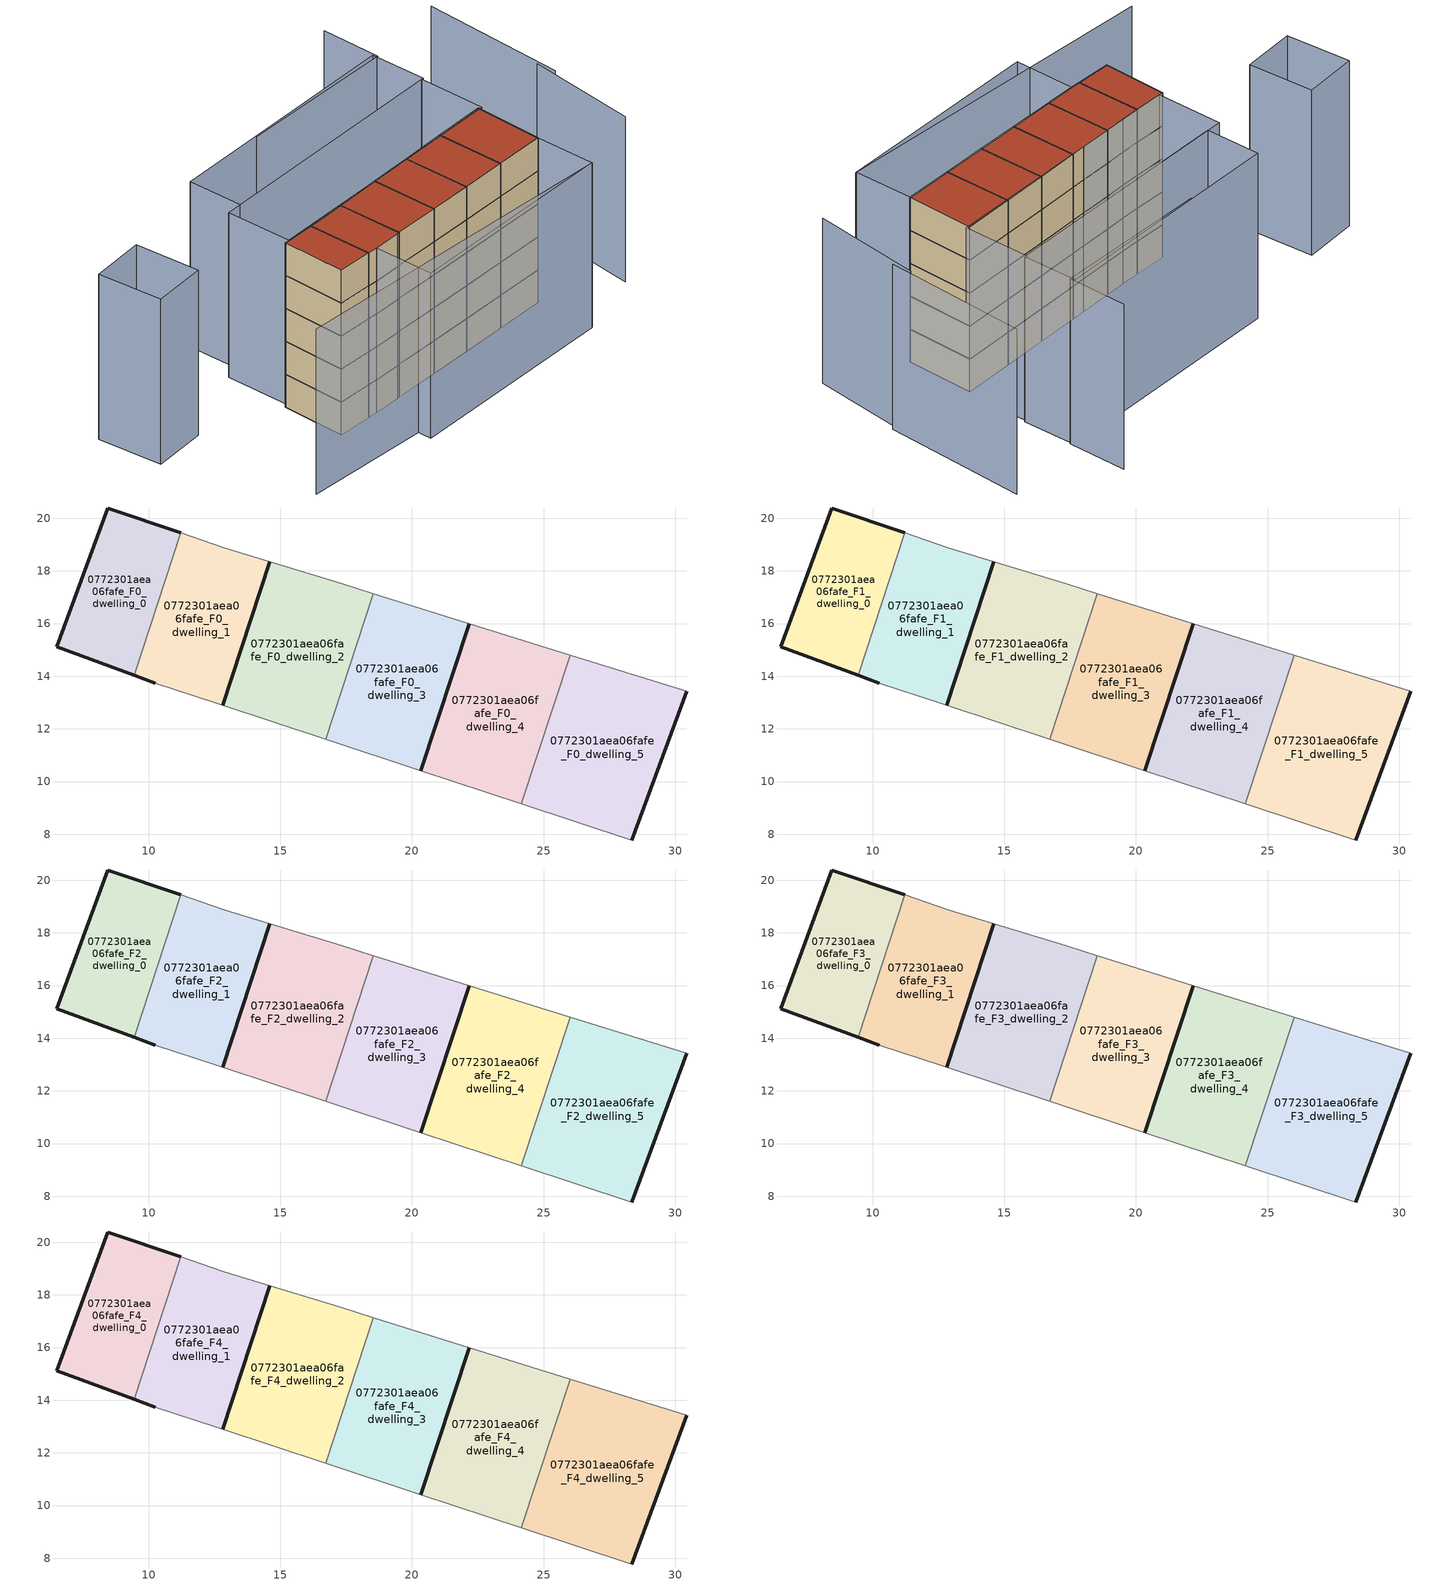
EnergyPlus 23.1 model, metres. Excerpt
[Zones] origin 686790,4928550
0772301aea06fafe_F0_dwelling_0
 floor ground (EU_floor_Construction): 9.45,14.03 11.23,19.44 8.45,20.38 6.52,15.11 z0
 wall outside (EU_wall_Construction): 9.45,14.03 6.52,15.11 8.45,20.38 11.23,19.44 z0:3
 wall to 0772301aea06fafe_F0_dwelling_1 (EU_wall_Construction): 11.23,19.44 9.45,14.03 z0:3
0772301aea06fafe_F0_dwelling_1
 floor ground (EU_floor_Construction): 12.81,12.9 14.6,18.35 12.86,18.88 11.23,19.44 9.45,14.03 10.26,13.73 12.6,12.96 z0
 wall outside (EU_wall_Construction): 10.26,13.73 9.45,14.03 / 14.6,18.35 12.81,12.9 z0:3
 wall adiabatic (EU_wall_Construction): 11.23,19.44 12.86,18.88 14.6,18.35 / 12.81,12.9 12.6,12.96 10.26,13.73 z0:3
0772301aea06fafe_F0_dwelling_2
 floor ground (EU_floor_Construction): 16.72,11.61 18.54,17.13 17.35,17.5 14.6,18.35 12.81,12.9 12.82,12.89 z0
 wall outside (EU_wall_Construction): 12.81,12.9 14.6,18.35 z0:3
 wall adiabatic (EU_wall_Construction): 14.6,18.35 17.35,17.5 18.54,17.13 / 16.72,11.61 12.82,12.89 12.81,12.9 z0:3
 wall to 0772301aea06fafe_F0_dwelling_3 (EU_wall_Construction): 18.54,17.13 16.72,11.61 z0:3
0772301aea06fafe_F0_dwelling_3
 floor ground (EU_floor_Construction): 20.34,10.42 22.17,16 18.54,17.13 16.72,11.61 z0
 wall outside (EU_wall_Construction): 22.17,16 20.34,10.42 z0:3
 wall adiabatic (EU_wall_Construction): 20.34,10.42 16.72,11.61 / 18.54,17.13 22.17,16 z0:3
0772301aea06fafe_F0_dwelling_4
 floor ground (EU_floor_Construction): 24.16,9.16 26.01,14.8 22.17,16 20.34,10.42 z0
 wall outside (EU_wall_Construction): 20.34,10.42 22.17,16 z0:3
 wall adiabatic (EU_wall_Construction): 24.16,9.16 20.34,10.42 / 22.17,16 26.01,14.8 z0:3
 wall to 0772301aea06fafe_F0_dwelling_5 (EU_wall_Construction): 26.01,14.8 24.16,9.16 z0:3
0772301aea06fafe_F0_dwelling_5
 floor ground (EU_floor_Construction): 28.35,7.78 30.43,13.42 26.01,14.8 24.16,9.16 z0
 wall outside (EU_wall_Construction): 30.43,13.42 28.35,7.78 z0:3
 wall adiabatic (EU_wall_Construction): 26.01,14.8 30.43,13.42 / 28.35,7.78 24.16,9.16 z0:3
0772301aea06fafe_F1_dwelling_0
 floor to 0772301aea06fafe_F0_dwelling_0 (EU_floor_Construction): 9.45,14.03 11.23,19.44 8.45,20.38 6.52,15.11 z3
 wall outside (EU_wall_Construction): 9.45,14.03 6.52,15.11 8.45,20.38 11.23,19.44 z3:6
 wall to 0772301aea06fafe_F1_dwelling_1 (EU_wall_Construction): 11.23,19.44 9.45,14.03 z3:6
0772301aea06fafe_F1_dwelling_1
 floor to 0772301aea06fafe_F0_dwelling_1 (EU_floor_Construction): 12.81,12.9 14.6,18.35 12.86,18.88 11.23,19.44 9.45,14.03 10.26,13.73 12.6,12.96 z3
 wall outside (EU_wall_Construction): 10.26,13.73 9.45,14.03 / 14.6,18.35 12.81,12.9 z3:6
 wall adiabatic (EU_wall_Construction): 11.23,19.44 12.86,18.88 14.6,18.35 / 12.81,12.9 12.6,12.96 10.26,13.73 z3:6
0772301aea06fafe_F1_dwelling_2
 floor to 0772301aea06fafe_F0_dwelling_2 (EU_floor_Construction): 16.72,11.61 18.54,17.13 17.35,17.5 14.6,18.35 12.81,12.9 12.82,12.89 z3
 wall outside (EU_wall_Construction): 12.81,12.9 14.6,18.35 z3:6
 wall adiabatic (EU_wall_Construction): 14.6,18.35 17.35,17.5 18.54,17.13 / 16.72,11.61 12.82,12.89 12.81,12.9 z3:6
 wall to 0772301aea06fafe_F1_dwelling_3 (EU_wall_Construction): 18.54,17.13 16.72,11.61 z3:6
0772301aea06fafe_F1_dwelling_3
 floor to 0772301aea06fafe_F0_dwelling_3 (EU_floor_Construction): 20.34,10.42 22.17,16 18.54,17.13 16.72,11.61 z3
 wall outside (EU_wall_Construction): 22.17,16 20.34,10.42 z3:6
 wall adiabatic (EU_wall_Construction): 20.34,10.42 16.72,11.61 / 18.54,17.13 22.17,16 z3:6
0772301aea06fafe_F1_dwelling_4
 floor to 0772301aea06fafe_F0_dwelling_4 (EU_floor_Construction): 24.15,9.16 26.01,14.8 22.17,16 20.34,10.42 z3
 wall outside (EU_wall_Construction): 20.34,10.42 22.17,16 z3:6
 wall adiabatic (EU_wall_Construction): 24.16,9.16 20.34,10.42 / 22.17,16 26.01,14.8 z3:6
 wall to 0772301aea06fafe_F1_dwelling_5 (EU_wall_Construction): 26.01,14.8 24.16,9.16 z3:6
0772301aea06fafe_F1_dwelling_5
 floor to 0772301aea06fafe_F0_dwelling_5 (EU_floor_Construction): 28.35,7.78 30.43,13.42 26.01,14.8 24.15,9.16 z3
 wall outside (EU_wall_Construction): 30.43,13.42 28.35,7.78 z3:6
 wall adiabatic (EU_wall_Construction): 26.01,14.8 30.43,13.42 / 28.35,7.78 24.16,9.16 z3:6
0772301aea06fafe_F2_dwelling_0
 floor to 0772301aea06fafe_F1_dwelling_0 (EU_floor_Construction): 9.45,14.03 11.23,19.44 8.45,20.38 6.52,15.11 z6
 wall outside (EU_wall_Construction): 9.45,14.03 6.52,15.11 8.45,20.38 11.23,19.44 z6:9
 wall to 0772301aea06fafe_F2_dwelling_1 (EU_wall_Construction): 11.23,19.44 9.45,14.03 z6:9
0772301aea06fafe_F2_dwelling_1
 floor to 0772301aea06fafe_F1_dwelling_1 (EU_floor_Construction): 12.81,12.9 14.6,18.35 12.86,18.88 11.23,19.44 9.45,14.03 10.26,13.73 12.6,12.96 z6
 wall outside (EU_wall_Construction): 10.26,13.73 9.45,14.03 / 14.6,18.35 12.81,12.9 z6:9
 wall adiabatic (EU_wall_Construction): 11.23,19.44 12.86,18.88 14.6,18.35 / 12.81,12.9 12.6,12.96 10.26,13.73 z6:9
0772301aea06fafe_F2_dwelling_2
 floor to 0772301aea06fafe_F1_dwelling_2 (EU_floor_Construction): 16.72,11.61 18.54,17.13 17.35,17.5 14.6,18.35 12.81,12.9 12.82,12.89 z6
 wall outside (EU_wall_Construction): 12.81,12.9 14.6,18.35 z6:9
 wall adiabatic (EU_wall_Construction): 14.6,18.35 17.35,17.5 18.54,17.13 / 16.72,11.61 12.82,12.89 12.81,12.9 z6:9
 wall to 0772301aea06fafe_F2_dwelling_3 (EU_wall_Construction): 18.54,17.13 16.72,11.61 z6:9
0772301aea06fafe_F2_dwelling_3
 floor to 0772301aea06fafe_F1_dwelling_3 (EU_floor_Construction): 20.34,10.42 22.17,16 18.54,17.13 16.72,11.61 z6
 wall outside (EU_wall_Construction): 22.17,16 20.34,10.42 z6:9
 wall adiabatic (EU_wall_Construction): 20.34,10.42 16.72,11.61 / 18.54,17.13 22.17,16 z6:9
0772301aea06fafe_F2_dwelling_4
 floor to 0772301aea06fafe_F1_dwelling_4 (EU_floor_Construction): 24.15,9.16 26.01,14.8 22.17,16 20.34,10.42 z6
 wall outside (EU_wall_Construction): 20.34,10.42 22.17,16 z6:9
 wall adiabatic (EU_wall_Construction): 24.16,9.16 20.34,10.42 / 22.17,16 26.01,14.8 z6:9
 wall to 0772301aea06fafe_F2_dwelling_5 (EU_wall_Construction): 26.01,14.8 24.16,9.16 z6:9
0772301aea06fafe_F2_dwelling_5
 floor to 0772301aea06fafe_F1_dwelling_5 (EU_floor_Construction): 28.35,7.78 30.43,13.42 26.01,14.8 24.15,9.16 z6
 wall outside (EU_wall_Construction): 30.43,13.42 28.35,7.78 z6:9
 wall adiabatic (EU_wall_Construction): 26.01,14.8 30.43,13.42 / 28.35,7.78 24.16,9.16 z6:9
0772301aea06fafe_F3_dwelling_0
 floor to 0772301aea06fafe_F2_dwelling_0 (EU_floor_Construction): 9.45,14.03 11.23,19.44 8.45,20.38 6.52,15.11 z9
 wall outside (EU_wall_Construction): 9.45,14.03 6.52,15.11 8.45,20.38 11.23,19.44 z9:12
 wall to 0772301aea06fafe_F3_dwelling_1 (EU_wall_Construction): 11.23,19.44 9.45,14.03 z9:12
0772301aea06fafe_F3_dwelling_1
 floor to 0772301aea06fafe_F2_dwelling_1 (EU_floor_Construction): 12.81,12.9 14.6,18.35 12.86,18.88 11.23,19.44 9.45,14.03 10.26,13.73 12.6,12.96 z9
 wall outside (EU_wall_Construction): 10.26,13.73 9.45,14.03 / 14.6,18.35 12.81,12.9 z9:12
 wall adiabatic (EU_wall_Construction): 11.23,19.44 12.86,18.88 14.6,18.35 / 12.81,12.9 12.6,12.96 10.26,13.73 z9:12
0772301aea06fafe_F3_dwelling_2
 floor to 0772301aea06fafe_F2_dwelling_2 (EU_floor_Construction): 16.72,11.61 18.54,17.13 17.35,17.5 14.6,18.35 12.81,12.9 12.82,12.89 z9
 wall outside (EU_wall_Construction): 12.81,12.9 14.6,18.35 z9:12
 wall adiabatic (EU_wall_Construction): 14.6,18.35 17.35,17.5 18.54,17.13 / 16.72,11.61 12.82,12.89 12.81,12.9 z9:12
 wall to 0772301aea06fafe_F3_dwelling_3 (EU_wall_Construction): 18.54,17.13 16.72,11.61 z9:12
0772301aea06fafe_F3_dwelling_3
 floor to 0772301aea06fafe_F2_dwelling_3 (EU_floor_Construction): 20.34,10.42 22.17,16 18.54,17.13 16.72,11.61 z9
 wall outside (EU_wall_Construction): 22.17,16 20.34,10.42 z9:12
 wall adiabatic (EU_wall_Construction): 20.34,10.42 16.72,11.61 / 18.54,17.13 22.17,16 z9:12
0772301aea06fafe_F3_dwelling_4
 floor to 0772301aea06fafe_F2_dwelling_4 (EU_floor_Construction): 24.15,9.16 26.01,14.8 22.17,16 20.34,10.42 z9
 wall outside (EU_wall_Construction): 20.34,10.42 22.17,16 z9:12
 wall adiabatic (EU_wall_Construction): 24.16,9.16 20.34,10.42 / 22.17,16 26.01,14.8 z9:12
 wall to 0772301aea06fafe_F3_dwelling_5 (EU_wall_Construction): 26.01,14.8 24.16,9.16 z9:12
0772301aea06fafe_F3_dwelling_5
 floor to 0772301aea06fafe_F2_dwelling_5 (EU_floor_Construction): 28.35,7.78 30.43,13.42 26.01,14.8 24.15,9.16 z9
 wall outside (EU_wall_Construction): 30.43,13.42 28.35,7.78 z9:12
 wall adiabatic (EU_wall_Construction): 26.01,14.8 30.43,13.42 / 28.35,7.78 24.16,9.16 z9:12
0772301aea06fafe_F4_dwelling_0
 floor to 0772301aea06fafe_F3_dwelling_0 (EU_floor_Construction): 9.45,14.03 11.23,19.44 8.45,20.38 6.52,15.11 z12
 wall outside (EU_wall_Construction): 9.45,14.03 6.52,15.11 8.45,20.38 11.23,19.44 z12:15
 wall to 0772301aea06fafe_F4_dwelling_1 (EU_wall_Construction): 11.23,19.44 9.45,14.03 z12:15
 roof outside (EU_roof_Construction): 11.23,19.44 9.45,14.03 6.52,15.11 8.45,20.38 z15
0772301aea06fafe_F4_dwelling_1
 floor to 0772301aea06fafe_F3_dwelling_1 (EU_floor_Construction): 12.81,12.9 14.6,18.35 12.86,18.88 11.23,19.44 9.45,14.03 10.26,13.73 12.6,12.96 z12
 wall outside (EU_wall_Construction): 10.26,13.73 9.45,14.03 / 14.6,18.35 12.81,12.9 z12:15
 wall adiabatic (EU_wall_Construction): 11.23,19.44 12.86,18.88 14.6,18.35 / 12.81,12.9 12.6,12.96 10.26,13.73 z12:15
 roof outside (EU_roof_Construction): 14.6,18.35 12.81,12.9 12.6,12.96 10.26,13.73 9.45,14.03 11.23,19.44 12.86,18.88 z15
0772301aea06fafe_F4_dwelling_2
 floor to 0772301aea06fafe_F3_dwelling_2 (EU_floor_Construction): 16.72,11.61 18.54,17.13 17.35,17.5 14.6,18.35 12.81,12.9 12.82,12.89 z12
 wall outside (EU_wall_Construction): 12.81,12.9 14.6,18.35 z12:15
 wall adiabatic (EU_wall_Construction): 14.6,18.35 17.35,17.5 18.54,17.13 / 16.72,11.61 12.82,12.89 12.81,12.9 z12:15
 wall to 0772301aea06fafe_F4_dwelling_3 (EU_wall_Construction): 18.54,17.13 16.72,11.61 z12:15
 roof outside (EU_roof_Construction): 18.54,17.13 16.72,11.61 12.82,12.89 12.81,12.9 14.6,18.35 17.35,17.5 z15
0772301aea06fafe_F4_dwelling_3
 floor to 0772301aea06fafe_F3_dwelling_3 (EU_floor_Construction): 20.34,10.42 22.17,16 18.54,17.13 16.72,11.61 z12
 wall outside (EU_wall_Construction): 22.17,16 20.34,10.42 z12:15
 wall adiabatic (EU_wall_Construction): 20.34,10.42 16.72,11.61 / 18.54,17.13 22.17,16 z12:15
 roof outside (EU_roof_Construction): 22.17,16 20.34,10.42 16.72,11.61 18.54,17.13 z15
0772301aea06fafe_F4_dwelling_4
 floor to 0772301aea06fafe_F3_dwelling_4 (EU_floor_Construction): 24.15,9.16 26.01,14.8 22.17,16 20.34,10.42 z12
 wall outside (EU_wall_Construction): 20.34,10.42 22.17,16 z12:15
 wall adiabatic (EU_wall_Construction): 24.16,9.16 20.34,10.42 / 22.17,16 26.01,14.8 z12:15
 wall to 0772301aea06fafe_F4_dwelling_5 (EU_wall_Construction): 26.01,14.8 24.16,9.16 z12:15
 roof outside (EU_roof_Construction): 26.01,14.8 24.16,9.16 20.34,10.42 22.17,16 z15
0772301aea06fafe_F4_dwelling_5
 floor to 0772301aea06fafe_F3_dwelling_5 (EU_floor_Construction): 28.35,7.78 30.43,13.42 26.01,14.8 24.15,9.16 z12
 wall outside (EU_wall_Construction): 30.43,13.42 28.35,7.78 z12:15
 wall adiabatic (EU_wall_Construction): 26.01,14.8 30.43,13.42 / 28.35,7.78 24.16,9.16 z12:15
 roof outside (EU_roof_Construction): 30.43,13.42 28.35,7.78 24.16,9.16 26.01,14.8 z15
shading: 33.3,2.71 37.51,11.43 / 37.12,9.84 41.77,21.65 / 35.79,27.93 34.09,22.95 / 34.09,22.95 20.76,27.49 / -1.45,14.04 26.75,2.81 / 10.26,13.73 28.35,7.8 / 28.35,7.8 26.71,2.8 / 26.71,2.8 8.62,8.74 / 8.62,8.74 10.26,13.73 / 10.61,25.8 32.4,18.76 / 32.4,18.76 30.61,13.22 / 30.61,13.22 8.82,20.26 / 8.82,20.26 10.61,25.8 / 32.59,18.7 11.9,25.35 / 11.9,25.35 13.39,29.99 / 13.39,29.99 34.08,23.33 / 34.08,23.33 32.59,18.7 / -2.01,26.36 -0.57,31.89 / -0.57,31.89 4.07,30.69 / 4.07,30.69 2.64,25.15 / 2.64,25.15 -2.01,26.36 z0:15
[Building]
EU S2 Campaign: North Axis=0; Terrain=City; Solar Distribution=FullExterior
[Site:Location]
Bologna: Latitude=44.5; Longitude=11.25; Time Zone=1; Elevation=37
[SizingPeriod:WeatherFileDays]
AnnualSizingPeriod: Begin Month=1; Begin Day of Month=1; End Month=12; End Day of Month=31; Day of Week for Start Day=Monday; Use Weather File Daylight Saving Period=No; Use Weather File Rain and Snow Indicators=No
[MATERIAL]
EU_InternalMass_Material: Roughness=MediumRough; Thickness=0.1; Conductivity=1; Density=1800; Specific Heat=900; Thermal Absorptance=0.9; Solar Absorptance=0.7; Visible Absorptance=0.7
[MATERIAL:NOMASS] Roughness=MediumRough; Thermal Absorptance=0.9; Solar Absorptance=0.7; Visible Absorptance=0.7
Name | Thermal Resistance
EU_wall_NoMass | 0.779417
EU_roof_NoMass | 0.435466
EU_floor_NoMass | 0.588222
[CONSTRUCTION]
EU_wall_Construction: EU_wall_NoMass
EU_roof_Construction: EU_roof_NoMass
EU_floor_Construction: EU_floor_NoMass
EU_InternalMass_Construction: EU_InternalMass_Material
[ZONE] Type=1; Multiplier=1; Ceiling Height=autocalculate; Floor Area=autocalculate; Part of Total Floor Area=Yes
Name | Volume
0772301aea06fafe_F0_dwelling_0 | 51.3538
0772301aea06fafe_F1_dwelling_0; 0772301aea06fafe_F2_dwelling_0; 0772301aea06fafe_F3_dwelling_0; 0772301aea06fafe_F4_dwelling_0 | 51.3545
0772301aea06fafe_F0_dwelling_1 | 60.8489
0772301aea06fafe_F1_dwelling_1; 0772301aea06fafe_F2_dwelling_1; 0772301aea06fafe_F3_dwelling_1; 0772301aea06fafe_F4_dwelling_1 | 60.8481
0772301aea06fafe_F0_dwelling_2 | 71.3225
0772301aea06fafe_F1_dwelling_2; 0772301aea06fafe_F2_dwelling_2; 0772301aea06fafe_F3_dwelling_2; 0772301aea06fafe_F4_dwelling_2 | 71.3232
0772301aea06fafe_F0_dwelling_3; 0772301aea06fafe_F1_dwelling_3; 0772301aea06fafe_F2_dwelling_3; 0772301aea06fafe_F3_dwelling_3; 0772301aea06fafe_F4_dwelling_3 | 66.7566
0772301aea06fafe_F0_dwelling_4 | 71.1885
0772301aea06fafe_F1_dwelling_4; 0772301aea06fafe_F2_dwelling_4; 0772301aea06fafe_F3_dwelling_4; 0772301aea06fafe_F4_dwelling_4 | 71.1907
0772301aea06fafe_F0_dwelling_5; 0772301aea06fafe_F1_dwelling_5; 0772301aea06fafe_F2_dwelling_5; 0772301aea06fafe_F3_dwelling_5; 0772301aea06fafe_F4_dwelling_5 | 80.959
[INTERNALMASS] Construction=EU_InternalMass_Construction
Name | Zone or ZoneList | Surface Area
0772301aea06fafe_F0_dwelling_0_EU_InternalMass | 0772301aea06fafe_F0_dwelling_0 | 17.1181
0772301aea06fafe_F0_dwelling_1_EU_InternalMass | 0772301aea06fafe_F0_dwelling_1 | 20.2828
0772301aea06fafe_F0_dwelling_2_EU_InternalMass | 0772301aea06fafe_F0_dwelling_2 | 23.7741
0772301aea06fafe_F0_dwelling_3_EU_InternalMass | 0772301aea06fafe_F0_dwelling_3 | 22.2522
0772301aea06fafe_F0_dwelling_4_EU_InternalMass | 0772301aea06fafe_F0_dwelling_4 | 23.73
0772301aea06fafe_F0_dwelling_5_EU_InternalMass | 0772301aea06fafe_F0_dwelling_5 | 26.9863
0772301aea06fafe_F1_dwelling_0_EU_InternalMass | 0772301aea06fafe_F1_dwelling_0 | 17.1181
0772301aea06fafe_F1_dwelling_1_EU_InternalMass | 0772301aea06fafe_F1_dwelling_1 | 20.2828
0772301aea06fafe_F1_dwelling_2_EU_InternalMass | 0772301aea06fafe_F1_dwelling_2 | 23.7741
0772301aea06fafe_F1_dwelling_3_EU_InternalMass | 0772301aea06fafe_F1_dwelling_3 | 22.2522
0772301aea06fafe_F1_dwelling_4_EU_InternalMass | 0772301aea06fafe_F1_dwelling_4 | 23.73
0772301aea06fafe_F1_dwelling_5_EU_InternalMass | 0772301aea06fafe_F1_dwelling_5 | 26.9863
0772301aea06fafe_F2_dwelling_0_EU_InternalMass | 0772301aea06fafe_F2_dwelling_0 | 17.1181
0772301aea06fafe_F2_dwelling_1_EU_InternalMass | 0772301aea06fafe_F2_dwelling_1 | 20.2828
0772301aea06fafe_F2_dwelling_2_EU_InternalMass | 0772301aea06fafe_F2_dwelling_2 | 23.7741
0772301aea06fafe_F2_dwelling_3_EU_InternalMass | 0772301aea06fafe_F2_dwelling_3 | 22.2522
0772301aea06fafe_F2_dwelling_4_EU_InternalMass | 0772301aea06fafe_F2_dwelling_4 | 23.73
0772301aea06fafe_F2_dwelling_5_EU_InternalMass | 0772301aea06fafe_F2_dwelling_5 | 26.9863
0772301aea06fafe_F3_dwelling_0_EU_InternalMass | 0772301aea06fafe_F3_dwelling_0 | 17.1181
0772301aea06fafe_F3_dwelling_1_EU_InternalMass | 0772301aea06fafe_F3_dwelling_1 | 20.2828
0772301aea06fafe_F3_dwelling_2_EU_InternalMass | 0772301aea06fafe_F3_dwelling_2 | 23.7741
0772301aea06fafe_F3_dwelling_3_EU_InternalMass | 0772301aea06fafe_F3_dwelling_3 | 22.2522
0772301aea06fafe_F3_dwelling_4_EU_InternalMass | 0772301aea06fafe_F3_dwelling_4 | 23.73
0772301aea06fafe_F3_dwelling_5_EU_InternalMass | 0772301aea06fafe_F3_dwelling_5 | 26.9863
0772301aea06fafe_F4_dwelling_0_EU_InternalMass | 0772301aea06fafe_F4_dwelling_0 | 17.1181
0772301aea06fafe_F4_dwelling_1_EU_InternalMass | 0772301aea06fafe_F4_dwelling_1 | 20.2828
0772301aea06fafe_F4_dwelling_2_EU_InternalMass | 0772301aea06fafe_F4_dwelling_2 | 23.7741
0772301aea06fafe_F4_dwelling_3_EU_InternalMass | 0772301aea06fafe_F4_dwelling_3 | 22.2522
0772301aea06fafe_F4_dwelling_4_EU_InternalMass | 0772301aea06fafe_F4_dwelling_4 | 23.73
0772301aea06fafe_F4_dwelling_5_EU_InternalMass | 0772301aea06fafe_F4_dwelling_5 | 26.9863
[OTHEREQUIPMENT] Fuel Type=Electricity; Design Level Calculation Method=Watts/Area; Power per Zone Floor Area=1; Fraction Latent=0; Fraction Radiant=0; Fraction Lost=0; Carbon Dioxide Generation Rate=0; EndUse Subcategory=EU_Step8_InternalGains
Name | Zone or ZoneList or Space or SpaceList | Schedule
EU_Step8_InternalGain_0772301aea06fafe_F0_dwelling_0_f000 | 0772301aea06fafe_F0_dwelling_0 | EU_Step8_GainSchedule_0772301aea06fafe_F0_dwelling_0_f000
EU_Step8_InternalGain_0772301aea06fafe_F0_dwelling_1_f000 | 0772301aea06fafe_F0_dwelling_1 | EU_Step8_GainSchedule_0772301aea06fafe_F0_dwelling_1_f000
EU_Step8_InternalGain_0772301aea06fafe_F0_dwelling_2_f000 | 0772301aea06fafe_F0_dwelling_2 | EU_Step8_GainSchedule_0772301aea06fafe_F0_dwelling_2_f000
EU_Step8_InternalGain_0772301aea06fafe_F0_dwelling_3_f000 | 0772301aea06fafe_F0_dwelling_3 | EU_Step8_GainSchedule_0772301aea06fafe_F0_dwelling_3_f000
EU_Step8_InternalGain_0772301aea06fafe_F0_dwelling_4_f000 | 0772301aea06fafe_F0_dwelling_4 | EU_Step8_GainSchedule_0772301aea06fafe_F0_dwelling_4_f000
EU_Step8_InternalGain_0772301aea06fafe_F0_dwelling_5_f000 | 0772301aea06fafe_F0_dwelling_5 | EU_Step8_GainSchedule_0772301aea06fafe_F0_dwelling_5_f000
EU_Step8_InternalGain_0772301aea06fafe_F1_dwelling_0_f000 | 0772301aea06fafe_F1_dwelling_0 | EU_Step8_GainSchedule_0772301aea06fafe_F1_dwelling_0_f000
EU_Step8_InternalGain_0772301aea06fafe_F1_dwelling_1_f000 | 0772301aea06fafe_F1_dwelling_1 | EU_Step8_GainSchedule_0772301aea06fafe_F1_dwelling_1_f000
EU_Step8_InternalGain_0772301aea06fafe_F1_dwelling_2_f000 | 0772301aea06fafe_F1_dwelling_2 | EU_Step8_GainSchedule_0772301aea06fafe_F1_dwelling_2_f000
EU_Step8_InternalGain_0772301aea06fafe_F1_dwelling_3_f000 | 0772301aea06fafe_F1_dwelling_3 | EU_Step8_GainSchedule_0772301aea06fafe_F1_dwelling_3_f000
EU_Step8_InternalGain_0772301aea06fafe_F1_dwelling_4_f000 | 0772301aea06fafe_F1_dwelling_4 | EU_Step8_GainSchedule_0772301aea06fafe_F1_dwelling_4_f000
EU_Step8_InternalGain_0772301aea06fafe_F1_dwelling_5_f000 | 0772301aea06fafe_F1_dwelling_5 | EU_Step8_GainSchedule_0772301aea06fafe_F1_dwelling_5_f000
EU_Step8_InternalGain_0772301aea06fafe_F2_dwelling_0_f000 | 0772301aea06fafe_F2_dwelling_0 | EU_Step8_GainSchedule_0772301aea06fafe_F2_dwelling_0_f000
EU_Step8_InternalGain_0772301aea06fafe_F2_dwelling_1_f000 | 0772301aea06fafe_F2_dwelling_1 | EU_Step8_GainSchedule_0772301aea06fafe_F2_dwelling_1_f000
EU_Step8_InternalGain_0772301aea06fafe_F2_dwelling_2_f000 | 0772301aea06fafe_F2_dwelling_2 | EU_Step8_GainSchedule_0772301aea06fafe_F2_dwelling_2_f000
EU_Step8_InternalGain_0772301aea06fafe_F2_dwelling_3_f000 | 0772301aea06fafe_F2_dwelling_3 | EU_Step8_GainSchedule_0772301aea06fafe_F2_dwelling_3_f000
EU_Step8_InternalGain_0772301aea06fafe_F2_dwelling_4_f000 | 0772301aea06fafe_F2_dwelling_4 | EU_Step8_GainSchedule_0772301aea06fafe_F2_dwelling_4_f000
EU_Step8_InternalGain_0772301aea06fafe_F2_dwelling_5_f000 | 0772301aea06fafe_F2_dwelling_5 | EU_Step8_GainSchedule_0772301aea06fafe_F2_dwelling_5_f000
EU_Step8_InternalGain_0772301aea06fafe_F3_dwelling_0_f000 | 0772301aea06fafe_F3_dwelling_0 | EU_Step8_GainSchedule_0772301aea06fafe_F3_dwelling_0_f000
EU_Step8_InternalGain_0772301aea06fafe_F3_dwelling_1_f000 | 0772301aea06fafe_F3_dwelling_1 | EU_Step8_GainSchedule_0772301aea06fafe_F3_dwelling_1_f000
EU_Step8_InternalGain_0772301aea06fafe_F3_dwelling_2_f000 | 0772301aea06fafe_F3_dwelling_2 | EU_Step8_GainSchedule_0772301aea06fafe_F3_dwelling_2_f000
EU_Step8_InternalGain_0772301aea06fafe_F3_dwelling_3_f000 | 0772301aea06fafe_F3_dwelling_3 | EU_Step8_GainSchedule_0772301aea06fafe_F3_dwelling_3_f000
EU_Step8_InternalGain_0772301aea06fafe_F3_dwelling_4_f000 | 0772301aea06fafe_F3_dwelling_4 | EU_Step8_GainSchedule_0772301aea06fafe_F3_dwelling_4_f000
EU_Step8_InternalGain_0772301aea06fafe_F3_dwelling_5_f000 | 0772301aea06fafe_F3_dwelling_5 | EU_Step8_GainSchedule_0772301aea06fafe_F3_dwelling_5_f000
EU_Step8_InternalGain_0772301aea06fafe_F4_dwelling_0_f000 | 0772301aea06fafe_F4_dwelling_0 | EU_Step8_GainSchedule_0772301aea06fafe_F4_dwelling_0_f000
EU_Step8_InternalGain_0772301aea06fafe_F4_dwelling_1_f000 | 0772301aea06fafe_F4_dwelling_1 | EU_Step8_GainSchedule_0772301aea06fafe_F4_dwelling_1_f000
EU_Step8_InternalGain_0772301aea06fafe_F4_dwelling_2_f000 | 0772301aea06fafe_F4_dwelling_2 | EU_Step8_GainSchedule_0772301aea06fafe_F4_dwelling_2_f000
EU_Step8_InternalGain_0772301aea06fafe_F4_dwelling_3_f000 | 0772301aea06fafe_F4_dwelling_3 | EU_Step8_GainSchedule_0772301aea06fafe_F4_dwelling_3_f000
EU_Step8_InternalGain_0772301aea06fafe_F4_dwelling_4_f000 | 0772301aea06fafe_F4_dwelling_4 | EU_Step8_GainSchedule_0772301aea06fafe_F4_dwelling_4_f000
EU_Step8_InternalGain_0772301aea06fafe_F4_dwelling_5_f000 | 0772301aea06fafe_F4_dwelling_5 | EU_Step8_GainSchedule_0772301aea06fafe_F4_dwelling_5_f000
[ZONEVENTILATION:DESIGNFLOWRATE] Schedule=EU_AlwaysOn; Design Flow Rate Calculation Method=AirChanges/Hour; Air Changes per Hour=0.712058; Ventilation Type=Natural; Fan Pressure Rise=0; Fan Total Efficiency=1; Constant Term Coefficient=1; Temperature Term Coefficient=0; Velocity Term Coefficient=0; Velocity Squared Term Coefficient=0; Minimum Indoor Temperature=-100; Maximum Indoor Temperature=100; Delta Temperature=-100; Minimum Outdoor Temperature=-100; Maximum Outdoor Temperature=100; Maximum Wind Speed=40
Name | Zone or ZoneList or Space or SpaceList
EU_ConstantAir_0772301aea06fafe_F0_dwelling_0 | 0772301aea06fafe_F0_dwelling_0
EU_ConstantAir_0772301aea06fafe_F0_dwelling_1 | 0772301aea06fafe_F0_dwelling_1
EU_ConstantAir_0772301aea06fafe_F0_dwelling_2 | 0772301aea06fafe_F0_dwelling_2
EU_ConstantAir_0772301aea06fafe_F0_dwelling_3 | 0772301aea06fafe_F0_dwelling_3
EU_ConstantAir_0772301aea06fafe_F0_dwelling_4 | 0772301aea06fafe_F0_dwelling_4
EU_ConstantAir_0772301aea06fafe_F0_dwelling_5 | 0772301aea06fafe_F0_dwelling_5
EU_ConstantAir_0772301aea06fafe_F1_dwelling_0 | 0772301aea06fafe_F1_dwelling_0
EU_ConstantAir_0772301aea06fafe_F1_dwelling_1 | 0772301aea06fafe_F1_dwelling_1
EU_ConstantAir_0772301aea06fafe_F1_dwelling_2 | 0772301aea06fafe_F1_dwelling_2
EU_ConstantAir_0772301aea06fafe_F1_dwelling_3 | 0772301aea06fafe_F1_dwelling_3
EU_ConstantAir_0772301aea06fafe_F1_dwelling_4 | 0772301aea06fafe_F1_dwelling_4
EU_ConstantAir_0772301aea06fafe_F1_dwelling_5 | 0772301aea06fafe_F1_dwelling_5
EU_ConstantAir_0772301aea06fafe_F2_dwelling_0 | 0772301aea06fafe_F2_dwelling_0
EU_ConstantAir_0772301aea06fafe_F2_dwelling_1 | 0772301aea06fafe_F2_dwelling_1
EU_ConstantAir_0772301aea06fafe_F2_dwelling_2 | 0772301aea06fafe_F2_dwelling_2
EU_ConstantAir_0772301aea06fafe_F2_dwelling_3 | 0772301aea06fafe_F2_dwelling_3
EU_ConstantAir_0772301aea06fafe_F2_dwelling_4 | 0772301aea06fafe_F2_dwelling_4
EU_ConstantAir_0772301aea06fafe_F2_dwelling_5 | 0772301aea06fafe_F2_dwelling_5
EU_ConstantAir_0772301aea06fafe_F3_dwelling_0 | 0772301aea06fafe_F3_dwelling_0
EU_ConstantAir_0772301aea06fafe_F3_dwelling_1 | 0772301aea06fafe_F3_dwelling_1
EU_ConstantAir_0772301aea06fafe_F3_dwelling_2 | 0772301aea06fafe_F3_dwelling_2
EU_ConstantAir_0772301aea06fafe_F3_dwelling_3 | 0772301aea06fafe_F3_dwelling_3
EU_ConstantAir_0772301aea06fafe_F3_dwelling_4 | 0772301aea06fafe_F3_dwelling_4
EU_ConstantAir_0772301aea06fafe_F3_dwelling_5 | 0772301aea06fafe_F3_dwelling_5
EU_ConstantAir_0772301aea06fafe_F4_dwelling_0 | 0772301aea06fafe_F4_dwelling_0
EU_ConstantAir_0772301aea06fafe_F4_dwelling_1 | 0772301aea06fafe_F4_dwelling_1
EU_ConstantAir_0772301aea06fafe_F4_dwelling_2 | 0772301aea06fafe_F4_dwelling_2
EU_ConstantAir_0772301aea06fafe_F4_dwelling_3 | 0772301aea06fafe_F4_dwelling_3
EU_ConstantAir_0772301aea06fafe_F4_dwelling_4 | 0772301aea06fafe_F4_dwelling_4
EU_ConstantAir_0772301aea06fafe_F4_dwelling_5 | 0772301aea06fafe_F4_dwelling_5
[HVACTEMPLATE:THERMOSTAT] Constant Heating Setpoint=20; Constant Cooling Setpoint=50
EU_HeatOnly_0772301aea06fafe_F0_dwelling_0; EU_HeatOnly_0772301aea06fafe_F0_dwelling_1; EU_HeatOnly_0772301aea06fafe_F0_dwelling_2; EU_HeatOnly_0772301aea06fafe_F0_dwelling_3; EU_HeatOnly_0772301aea06fafe_F0_dwelling_4; EU_HeatOnly_0772301aea06fafe_F0_dwelling_5; EU_HeatOnly_0772301aea06fafe_F1_dwelling_0; EU_HeatOnly_0772301aea06fafe_F1_dwelling_1; EU_HeatOnly_0772301aea06fafe_F1_dwelling_2; EU_HeatOnly_0772301aea06fafe_F1_dwelling_3; EU_HeatOnly_0772301aea06fafe_F1_dwelling_4; EU_HeatOnly_0772301aea06fafe_F1_dwelling_5; EU_HeatOnly_0772301aea06fafe_F2_dwelling_0; EU_HeatOnly_0772301aea06fafe_F2_dwelling_1; EU_HeatOnly_0772301aea06fafe_F2_dwelling_2; EU_HeatOnly_0772301aea06fafe_F2_dwelling_3; EU_HeatOnly_0772301aea06fafe_F2_dwelling_4; EU_HeatOnly_0772301aea06fafe_F2_dwelling_5; EU_HeatOnly_0772301aea06fafe_F3_dwelling_0; EU_HeatOnly_0772301aea06fafe_F3_dwelling_1; EU_HeatOnly_0772301aea06fafe_F3_dwelling_2; EU_HeatOnly_0772301aea06fafe_F3_dwelling_3; EU_HeatOnly_0772301aea06fafe_F3_dwelling_4; EU_HeatOnly_0772301aea06fafe_F3_dwelling_5; EU_HeatOnly_0772301aea06fafe_F4_dwelling_0; EU_HeatOnly_0772301aea06fafe_F4_dwelling_1; EU_HeatOnly_0772301aea06fafe_F4_dwelling_2; EU_HeatOnly_0772301aea06fafe_F4_dwelling_3; EU_HeatOnly_0772301aea06fafe_F4_dwelling_4; EU_HeatOnly_0772301aea06fafe_F4_dwelling_5
[HVACTEMPLATE:ZONE:IDEALLOADSAIRSYSTEM] System Availability Schedule=EU_AlwaysOn; Maximum Heating Supply Air Temperature=50; Minimum Cooling Supply Air Temperature=13; Maximum Heating Supply Air Humidity Ratio=0.0156; Minimum Cooling Supply Air Humidity Ratio=0.0077; Heating Limit=NoLimit; Cooling Limit=NoLimit; Heating Availability Schedule=EU_AlwaysOn; Cooling Availability Schedule=EU_CoolingOff; Dehumidification Control Type=ConstantSensibleHeatRatio; Cooling Sensible Heat Ratio=0.7; Dehumidification Setpoint=60; Humidification Control Type=None; Humidification Setpoint=30; Outdoor Air Method=None; Outdoor Air Flow Rate per Person=0.00944; Outdoor Air Flow Rate per Zone Floor Area=0; Outdoor Air Flow Rate per Zone=0; Demand Controlled Ventilation Type=None; Outdoor Air Economizer Type=NoEconomizer; Heat Recovery Type=None; Sensible Heat Recovery Effectiveness=0.7; Latent Heat Recovery Effectiveness=0.65
Name | Template Thermostat
0772301aea06fafe_F0_dwelling_0 | EU_HeatOnly_0772301aea06fafe_F0_dwelling_0
0772301aea06fafe_F0_dwelling_1 | EU_HeatOnly_0772301aea06fafe_F0_dwelling_1
0772301aea06fafe_F0_dwelling_2 | EU_HeatOnly_0772301aea06fafe_F0_dwelling_2
0772301aea06fafe_F0_dwelling_3 | EU_HeatOnly_0772301aea06fafe_F0_dwelling_3
0772301aea06fafe_F0_dwelling_4 | EU_HeatOnly_0772301aea06fafe_F0_dwelling_4
0772301aea06fafe_F0_dwelling_5 | EU_HeatOnly_0772301aea06fafe_F0_dwelling_5
0772301aea06fafe_F1_dwelling_0 | EU_HeatOnly_0772301aea06fafe_F1_dwelling_0
0772301aea06fafe_F1_dwelling_1 | EU_HeatOnly_0772301aea06fafe_F1_dwelling_1
0772301aea06fafe_F1_dwelling_2 | EU_HeatOnly_0772301aea06fafe_F1_dwelling_2
0772301aea06fafe_F1_dwelling_3 | EU_HeatOnly_0772301aea06fafe_F1_dwelling_3
0772301aea06fafe_F1_dwelling_4 | EU_HeatOnly_0772301aea06fafe_F1_dwelling_4
0772301aea06fafe_F1_dwelling_5 | EU_HeatOnly_0772301aea06fafe_F1_dwelling_5
0772301aea06fafe_F2_dwelling_0 | EU_HeatOnly_0772301aea06fafe_F2_dwelling_0
0772301aea06fafe_F2_dwelling_1 | EU_HeatOnly_0772301aea06fafe_F2_dwelling_1
0772301aea06fafe_F2_dwelling_2 | EU_HeatOnly_0772301aea06fafe_F2_dwelling_2
0772301aea06fafe_F2_dwelling_3 | EU_HeatOnly_0772301aea06fafe_F2_dwelling_3
0772301aea06fafe_F2_dwelling_4 | EU_HeatOnly_0772301aea06fafe_F2_dwelling_4
0772301aea06fafe_F2_dwelling_5 | EU_HeatOnly_0772301aea06fafe_F2_dwelling_5
0772301aea06fafe_F3_dwelling_0 | EU_HeatOnly_0772301aea06fafe_F3_dwelling_0
0772301aea06fafe_F3_dwelling_1 | EU_HeatOnly_0772301aea06fafe_F3_dwelling_1
0772301aea06fafe_F3_dwelling_2 | EU_HeatOnly_0772301aea06fafe_F3_dwelling_2
0772301aea06fafe_F3_dwelling_3 | EU_HeatOnly_0772301aea06fafe_F3_dwelling_3
0772301aea06fafe_F3_dwelling_4 | EU_HeatOnly_0772301aea06fafe_F3_dwelling_4
0772301aea06fafe_F3_dwelling_5 | EU_HeatOnly_0772301aea06fafe_F3_dwelling_5
0772301aea06fafe_F4_dwelling_0 | EU_HeatOnly_0772301aea06fafe_F4_dwelling_0
0772301aea06fafe_F4_dwelling_1 | EU_HeatOnly_0772301aea06fafe_F4_dwelling_1
0772301aea06fafe_F4_dwelling_2 | EU_HeatOnly_0772301aea06fafe_F4_dwelling_2
0772301aea06fafe_F4_dwelling_3 | EU_HeatOnly_0772301aea06fafe_F4_dwelling_3
0772301aea06fafe_F4_dwelling_4 | EU_HeatOnly_0772301aea06fafe_F4_dwelling_4
0772301aea06fafe_F4_dwelling_5 | EU_HeatOnly_0772301aea06fafe_F4_dwelling_5
[SIZING:ZONE] Zone Cooling Design Supply Air Temperature Input Method=SupplyAirTemperature; Zone Cooling Design Supply Air Temperature=13; Zone Heating Design Supply Air Temperature Input Method=SupplyAirTemperature; Zone Heating Design Supply Air Temperature=50; Zone Cooling Design Supply Air Humidity Ratio=0.008; Zone Heating Design Supply Air Humidity Ratio=0.008; Cooling Design Air Flow Method=DesignDay; Cooling Design Air Flow Rate=0; Cooling Minimum Air Flow per Zone Floor Area=0.000762; Cooling Minimum Air Flow=0; Cooling Minimum Air Flow Fraction=0.2; Heating Design Air Flow Method=DesignDay; Heating Design Air Flow Rate=0; Heating Maximum Air Flow per Zone Floor Area=0.002032; Heating Maximum Air Flow=0.141576; Heating Maximum Air Flow Fraction=0.3; Account for Dedicated Outdoor Air System=No; Dedicated Outdoor Air System Control Strategy=NeutralSupplyAir; Dedicated Outdoor Air Low Setpoint Temperature for Design=autosize; Dedicated Outdoor Air High Setpoint Temperature for Design=autosize; Zone Load Sizing Method=Sensible Load Only No Latent Load; Zone Latent Cooling Design Supply Air Humidity Ratio Input Method=HumidityRatioDifference; Zone Cooling Design Supply Air Humidity Ratio Difference=0.005; Zone Latent Heating Design Supply Air Humidity Ratio Input Method=HumidityRatioDifference; Zone Humidification Design Supply Air Humidity Ratio Difference=0.005
0772301aea06fafe_F0_dwelling_0; 0772301aea06fafe_F0_dwelling_1; 0772301aea06fafe_F0_dwelling_2; 0772301aea06fafe_F0_dwelling_3; 0772301aea06fafe_F0_dwelling_4; 0772301aea06fafe_F0_dwelling_5; 0772301aea06fafe_F1_dwelling_0; 0772301aea06fafe_F1_dwelling_1; 0772301aea06fafe_F1_dwelling_2; 0772301aea06fafe_F1_dwelling_3; 0772301aea06fafe_F1_dwelling_4; 0772301aea06fafe_F1_dwelling_5; 0772301aea06fafe_F2_dwelling_0; 0772301aea06fafe_F2_dwelling_1; 0772301aea06fafe_F2_dwelling_2; 0772301aea06fafe_F2_dwelling_3; 0772301aea06fafe_F2_dwelling_4; 0772301aea06fafe_F2_dwelling_5; 0772301aea06fafe_F3_dwelling_0; 0772301aea06fafe_F3_dwelling_1; 0772301aea06fafe_F3_dwelling_2; 0772301aea06fafe_F3_dwelling_3; 0772301aea06fafe_F3_dwelling_4; 0772301aea06fafe_F3_dwelling_5; 0772301aea06fafe_F4_dwelling_0; 0772301aea06fafe_F4_dwelling_1; 0772301aea06fafe_F4_dwelling_2; 0772301aea06fafe_F4_dwelling_3; 0772301aea06fafe_F4_dwelling_4; 0772301aea06fafe_F4_dwelling_5
[SCHEDULE:CONSTANT]
Name | Hourly Value
EU_AlwaysOn | 1
EU_CoolingOff | 0
[SCHEDULE:FILE] Column Number=1; Rows to Skip at Top=0; Number of Hours of Data=8760; Column Separator=Comma; Interpolate to Timestep=No; Minutes per Item=60; Adjust Schedule for Daylight Savings=Yes
Name | File
EU_Step8_GainSchedule_0772301aea06fafe_F0_dwelling_0_f000 | ../../schedules/0772301aea06fafe/0772301aea06fafe_F0_dwelling_0_f000_gain.csv
EU_Step8_GainSchedule_0772301aea06fafe_F0_dwelling_1_f000 | ../../schedules/0772301aea06fafe/0772301aea06fafe_F0_dwelling_1_f000_gain.csv
EU_Step8_GainSchedule_0772301aea06fafe_F0_dwelling_2_f000 | ../../schedules/0772301aea06fafe/0772301aea06fafe_F0_dwelling_2_f000_gain.csv
EU_Step8_GainSchedule_0772301aea06fafe_F0_dwelling_3_f000 | ../../schedules/0772301aea06fafe/0772301aea06fafe_F0_dwelling_3_f000_gain.csv
EU_Step8_GainSchedule_0772301aea06fafe_F0_dwelling_4_f000 | ../../schedules/0772301aea06fafe/0772301aea06fafe_F0_dwelling_4_f000_gain.csv
EU_Step8_GainSchedule_0772301aea06fafe_F0_dwelling_5_f000 | ../../schedules/0772301aea06fafe/0772301aea06fafe_F0_dwelling_5_f000_gain.csv
EU_Step8_GainSchedule_0772301aea06fafe_F1_dwelling_0_f000 | ../../schedules/0772301aea06fafe/0772301aea06fafe_F1_dwelling_0_f000_gain.csv
EU_Step8_GainSchedule_0772301aea06fafe_F1_dwelling_1_f000 | ../../schedules/0772301aea06fafe/0772301aea06fafe_F1_dwelling_1_f000_gain.csv
EU_Step8_GainSchedule_0772301aea06fafe_F1_dwelling_2_f000 | ../../schedules/0772301aea06fafe/0772301aea06fafe_F1_dwelling_2_f000_gain.csv
EU_Step8_GainSchedule_0772301aea06fafe_F1_dwelling_3_f000 | ../../schedules/0772301aea06fafe/0772301aea06fafe_F1_dwelling_3_f000_gain.csv
EU_Step8_GainSchedule_0772301aea06fafe_F1_dwelling_4_f000 | ../../schedules/0772301aea06fafe/0772301aea06fafe_F1_dwelling_4_f000_gain.csv
EU_Step8_GainSchedule_0772301aea06fafe_F1_dwelling_5_f000 | ../../schedules/0772301aea06fafe/0772301aea06fafe_F1_dwelling_5_f000_gain.csv
EU_Step8_GainSchedule_0772301aea06fafe_F2_dwelling_0_f000 | ../../schedules/0772301aea06fafe/0772301aea06fafe_F2_dwelling_0_f000_gain.csv
EU_Step8_GainSchedule_0772301aea06fafe_F2_dwelling_1_f000 | ../../schedules/0772301aea06fafe/0772301aea06fafe_F2_dwelling_1_f000_gain.csv
EU_Step8_GainSchedule_0772301aea06fafe_F2_dwelling_2_f000 | ../../schedules/0772301aea06fafe/0772301aea06fafe_F2_dwelling_2_f000_gain.csv
EU_Step8_GainSchedule_0772301aea06fafe_F2_dwelling_3_f000 | ../../schedules/0772301aea06fafe/0772301aea06fafe_F2_dwelling_3_f000_gain.csv
EU_Step8_GainSchedule_0772301aea06fafe_F2_dwelling_4_f000 | ../../schedules/0772301aea06fafe/0772301aea06fafe_F2_dwelling_4_f000_gain.csv
EU_Step8_GainSchedule_0772301aea06fafe_F2_dwelling_5_f000 | ../../schedules/0772301aea06fafe/0772301aea06fafe_F2_dwelling_5_f000_gain.csv
EU_Step8_GainSchedule_0772301aea06fafe_F3_dwelling_0_f000 | ../../schedules/0772301aea06fafe/0772301aea06fafe_F3_dwelling_0_f000_gain.csv
EU_Step8_GainSchedule_0772301aea06fafe_F3_dwelling_1_f000 | ../../schedules/0772301aea06fafe/0772301aea06fafe_F3_dwelling_1_f000_gain.csv
EU_Step8_GainSchedule_0772301aea06fafe_F3_dwelling_2_f000 | ../../schedules/0772301aea06fafe/0772301aea06fafe_F3_dwelling_2_f000_gain.csv
EU_Step8_GainSchedule_0772301aea06fafe_F3_dwelling_3_f000 | ../../schedules/0772301aea06fafe/0772301aea06fafe_F3_dwelling_3_f000_gain.csv
EU_Step8_GainSchedule_0772301aea06fafe_F3_dwelling_4_f000 | ../../schedules/0772301aea06fafe/0772301aea06fafe_F3_dwelling_4_f000_gain.csv
EU_Step8_GainSchedule_0772301aea06fafe_F3_dwelling_5_f000 | ../../schedules/0772301aea06fafe/0772301aea06fafe_F3_dwelling_5_f000_gain.csv
EU_Step8_GainSchedule_0772301aea06fafe_F4_dwelling_0_f000 | ../../schedules/0772301aea06fafe/0772301aea06fafe_F4_dwelling_0_f000_gain.csv
EU_Step8_GainSchedule_0772301aea06fafe_F4_dwelling_1_f000 | ../../schedules/0772301aea06fafe/0772301aea06fafe_F4_dwelling_1_f000_gain.csv
EU_Step8_GainSchedule_0772301aea06fafe_F4_dwelling_2_f000 | ../../schedules/0772301aea06fafe/0772301aea06fafe_F4_dwelling_2_f000_gain.csv
EU_Step8_GainSchedule_0772301aea06fafe_F4_dwelling_3_f000 | ../../schedules/0772301aea06fafe/0772301aea06fafe_F4_dwelling_3_f000_gain.csv
EU_Step8_GainSchedule_0772301aea06fafe_F4_dwelling_4_f000 | ../../schedules/0772301aea06fafe/0772301aea06fafe_F4_dwelling_4_f000_gain.csv
EU_Step8_GainSchedule_0772301aea06fafe_F4_dwelling_5_f000 | ../../schedules/0772301aea06fafe/0772301aea06fafe_F4_dwelling_5_f000_gain.csv
